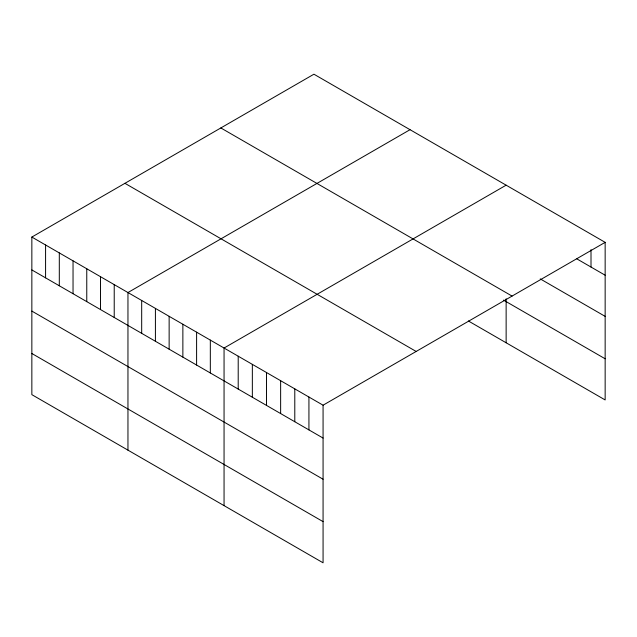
<?xml version="1.0" encoding="UTF-8"?>
<svg xmlns="http://www.w3.org/2000/svg" width="637" height="637" viewBox="0 0 637 637"><rect width="100%" height="100%" fill="white"/><g stroke="black" fill="none" stroke-linecap="round" stroke-linejoin="round"><path stroke-width="0.96" d="M31.85 237.06L323.07 405.196L323.07 562.797L31.85 394.653L31.85 237.06L313.93 74.203L605.15 242.347L605.15 399.94L468.378 320.976M410.029 129.693L127.957 292.542L127.957 450.144M506.136 185.176L224.057 348.033L224.057 505.627M323.07 405.196L605.15 242.347M576.859 258.877L605.15 275.208M540.248 278.902L605.15 316.374M220.84 127.949L512.068 296.086M503.556 300.123L605.15 358.782M124.932 183.321L416.16 351.457M31.85 269.929L323.07 438.065M31.85 311.087L323.07 479.223M31.85 353.495L323.07 521.631M591.009 249.64L591.009 267.046M506.136 298.785L506.136 342.77M308.929 397.034L308.929 429.895M294.788 388.865L294.788 421.734M280.638 380.695L280.638 413.564M266.497 372.534L266.497 405.395M252.348 364.364L252.348 397.233M238.206 356.194L238.206 389.064M210.329 340.102L210.329 372.971M196.602 332.18L196.602 365.049M182.867 324.249L182.867 357.118M169.139 316.326L169.139 349.195M155.412 308.396L155.412 341.265M141.685 300.473L141.685 333.342M114.222 284.62L114.222 317.489M100.495 276.697L100.495 309.558M86.767 268.766L86.767 301.635M73.04 260.844L73.04 293.705M59.305 252.913L59.305 285.782M45.577 244.99L45.577 277.851"/></g></svg>
